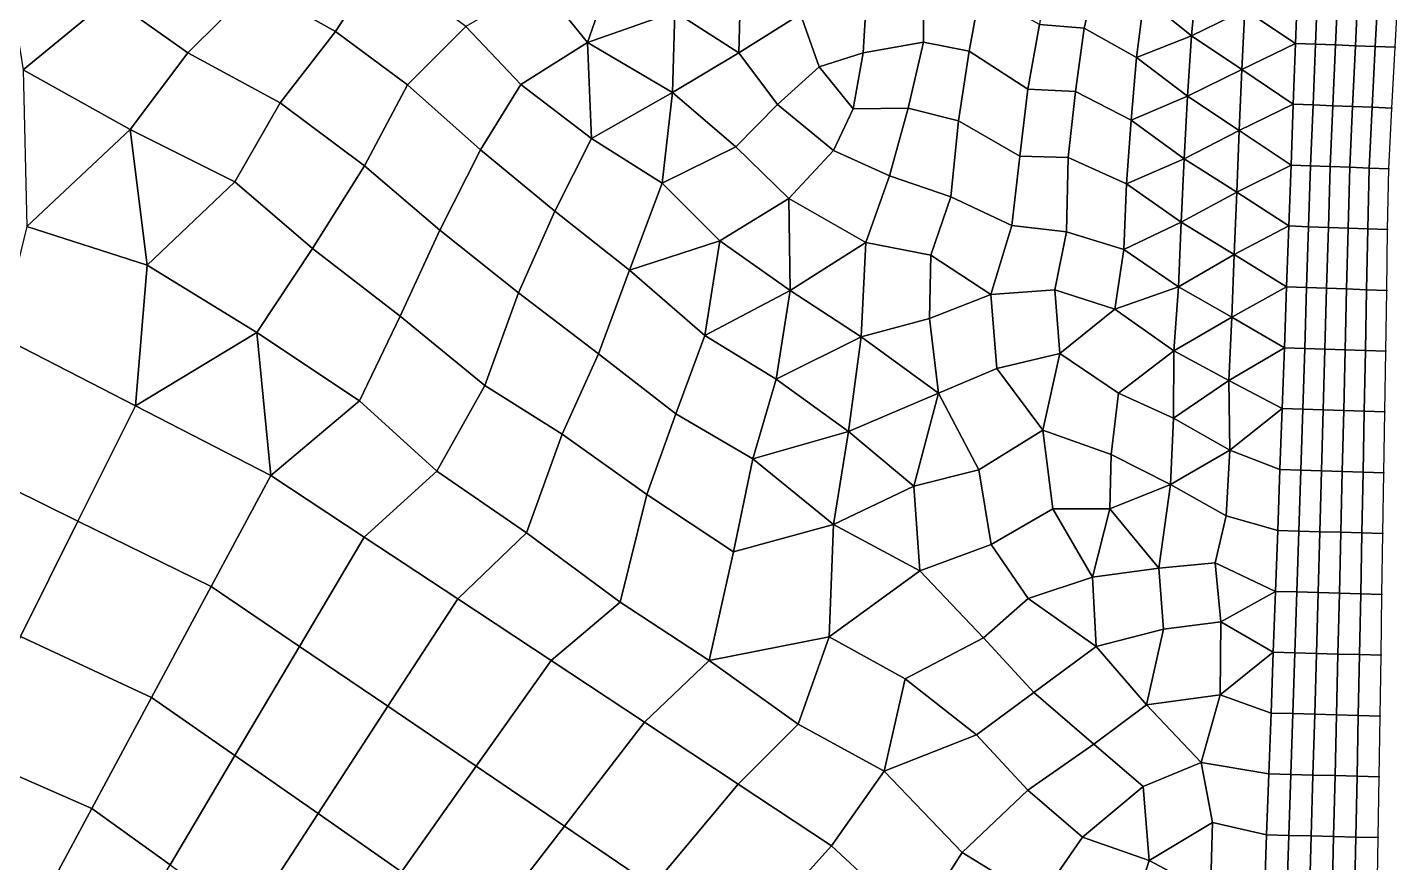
# Model space of a CAD drawing. Extents: x 391089 to 406232, y 6461839 to 6471033.
# Drawn here: x 402338.6 to 402476.6, y 6469594.2 to 6469678.2 of the extents above; entities that cross this region are included whole.
import ezdxf

# ---------------------------------------------------------------- set-up
doc = ezdxf.new("R2010")
doc.units = 0
for name, color, linetype in [('MESH_BOUND', 25, 'CONTINUOUS'), ('MESH_ELEMS', 18, 'CONTINUOUS'), ('MESH_NODES', 18, 'CONTINUOUS')]:
    doc.layers.add(name, color=color, linetype=linetype)

msp = doc.modelspace()

# ---------------------------------------------------------------- linework, layer by layer
at = {"layer": 'MESH_BOUND', "color": 25}
for points in [[(402476.234, 6469676.25, 1.238), (402476.57, 6469682.36, 1.257)], [(402475.898, 6469670.13, 1.365), (402476.234, 6469676.25, 1.238)], [(402475.588, 6469664.02, 1.408), (402475.898, 6469670.13, 1.365)], [(402475.468, 6469657.9, 1.446), (402475.588, 6469664.02, 1.408)], [(402475.373, 6469651.78, 1.47), (402475.468, 6469657.9, 1.446)], [(402475.278, 6469645.66, 1.488), (402475.373, 6469651.78, 1.47)], [(402475.182, 6469639.54, 1.396), (402475.278, 6469645.66, 1.488)], [(402475.087, 6469633.42, 1.496), (402475.182, 6469639.54, 1.396)], [(402474.992, 6469627.3, 1.387), (402475.087, 6469633.42, 1.496)], [(402474.897, 6469621.18, 1.394), (402474.992, 6469627.3, 1.387)], [(402474.802, 6469615.06, 1.467), (402474.897, 6469621.18, 1.394)], [(402474.707, 6469608.94, 1.313), (402474.802, 6469615.06, 1.467)], [(402474.612, 6469602.82, 1.298), (402474.707, 6469608.94, 1.313)], [(402474.517, 6469596.7, 1.434), (402474.612, 6469602.82, 1.298)], [(402474.422, 6469590.58, 1.513), (402474.517, 6469596.7, 1.434)]]:
    msp.add_polyline3d(points, dxfattribs=at)
at = {"layer": 'MESH_ELEMS', "color": 178}
for points in [[(402366.941, 6469688.92, 1.031), (402361.518, 6469682.39, 1.033), (402369.636, 6469677.82, 1.111), (402374.112, 6469684.76, 1.084)], [(402354.782, 6469675.68, 1.058), (402361.518, 6469682.39, 1.033), (402354.48, 6469687.83, 1.042), (402346.985, 6469681.22, 1.223)], [(402336.256, 6469686.18, 1.212), (402338.217, 6469673.96, 1.274), (402346.985, 6469681.22, 1.223), (402336.256, 6469686.18, 1.212)], [(402376.879, 6469672.48, 1.199), (402382.739, 6469678.32, 1.134), (402374.112, 6469684.76, 1.084), (402369.636, 6469677.82, 1.111)], [(402397.565, 6469684.14, 1.293), (402390.181, 6469682.68, 1.199), (402394.981, 6469676.73, 1.301), (402397.565, 6469684.14, 1.293)], [(402397.565, 6469684.14, 1.293), (402394.981, 6469676.73, 1.301), (402403.76, 6469679.8, 1.306), (402397.565, 6469684.14, 1.293)], [(402444.942, 6469678.17, 1.487), (402446.325, 6469684.08, 1.435), (402441.201, 6469684.07, 1.461), (402440.447, 6469678.54, 1.499)], [(402450.99, 6469681.24, 1.429), (402446.325, 6469684.08, 1.435), (402444.942, 6469678.17, 1.487), (402450.194, 6469675.2, 1.472)], [(402388.274, 6469672.49, 1.208), (402394.981, 6469676.73, 1.301), (402390.181, 6469682.68, 1.199), (402382.739, 6469678.32, 1.134)], [(402403.76, 6469679.8, 1.306), (402410.197, 6469675.67, 1.314), (402410.413, 6469683.35, 1.252), (402403.76, 6469679.8, 1.306)], [(402410.413, 6469683.35, 1.252), (402410.197, 6469675.67, 1.314), (402416.41, 6469679.58, 1.337), (402410.413, 6469683.35, 1.252)], [(402423.013, 6469680.72, 1.385), (402422.729, 6469675.68, 1.344), (402428.782, 6469676.76, 1.4), (402428.794, 6469683.01, 1.422)], [(402428.782, 6469676.76, 1.4), (402433.376, 6469675.85, 1.451), (402434.498, 6469681.89, 1.479), (402428.794, 6469683.01, 1.422)], [(402450.99, 6469681.24, 1.429), (402455.729, 6469677.4, 1.436), (402456.271, 6469683.25, 1.402), (402450.99, 6469681.24, 1.429)], [(402461.111, 6469680, 1.377), (402456.271, 6469683.25, 1.402), (402455.729, 6469677.4, 1.436), (402461.111, 6469680, 1.377)], [(402461.111, 6469680, 1.377), (402466.206, 6469676.64, 1.286), (402466.43, 6469682.77, 1.337), (402461.111, 6469680, 1.377)], [(402468.458, 6469682.68, 1.329), (402466.43, 6469682.77, 1.337), (402466.206, 6469676.64, 1.286), (402468.212, 6469676.56, 1.218)], [(402470.486, 6469682.6, 1.302), (402468.458, 6469682.68, 1.329), (402468.212, 6469676.56, 1.218), (402470.217, 6469676.48, 1.098)], [(402472.514, 6469682.52, 0.867), (402470.486, 6469682.6, 1.302), (402470.217, 6469676.48, 1.098), (402472.223, 6469676.4, 1.131)], [(402474.542, 6469682.44, 1.293), (402472.514, 6469682.52, 0.867), (402472.223, 6469676.4, 1.131), (402474.229, 6469676.32, 1.253)], [(402348.98, 6469667.97, 1.138), (402354.782, 6469675.68, 1.058), (402346.985, 6469681.22, 1.223), (402338.217, 6469673.96, 1.274)], [(402364.062, 6469670.67, 1.073), (402369.636, 6469677.82, 1.111), (402361.518, 6469682.39, 1.033), (402354.782, 6469675.68, 1.058)], [(402440.447, 6469678.54, 1.499), (402434.498, 6469681.89, 1.479), (402433.376, 6469675.85, 1.451), (402439.284, 6469672.04, 1.516)], [(402450.99, 6469681.24, 1.429), (402450.194, 6469675.2, 1.472), (402455.729, 6469677.4, 1.436), (402450.99, 6469681.24, 1.429)], [(402476.57, 6469682.36, 1.257), (402474.542, 6469682.44, 1.293), (402474.229, 6469676.32, 1.253), (402476.234, 6469676.25, 1.238)], [(402403.542, 6469671.71, 1.382), (402403.76, 6469679.8, 1.306), (402394.981, 6469676.73, 1.301), (402403.542, 6469671.71, 1.382)], [(402403.76, 6469679.8, 1.306), (402403.542, 6469671.71, 1.382), (402410.197, 6469675.67, 1.314), (402403.76, 6469679.8, 1.306)], [(402423.013, 6469680.72, 1.385), (402416.41, 6469679.58, 1.337), (402418.298, 6469674.28, 1.324), (402422.729, 6469675.68, 1.344)], [(402455.729, 6469677.4, 1.436), (402460.809, 6469674, 1.383), (402461.111, 6469680, 1.377), (402455.729, 6469677.4, 1.436)], [(402466.206, 6469676.64, 1.286), (402461.111, 6469680, 1.377), (402460.809, 6469674, 1.383), (402466.206, 6469676.64, 1.286)], [(402410.197, 6469675.67, 1.314), (402414.088, 6469670.5, 1.34), (402418.298, 6469674.28, 1.324), (402416.41, 6469679.58, 1.337)], [(402444.084, 6469671.78, 1.514), (402444.942, 6469678.17, 1.487), (402440.447, 6469678.54, 1.499), (402439.284, 6469672.04, 1.516)], [(402376.879, 6469672.48, 1.199), (402369.636, 6469677.82, 1.111), (402364.062, 6469670.67, 1.073), (402372.541, 6469664.31, 1.15)], [(402388.274, 6469672.49, 1.208), (402382.739, 6469678.32, 1.134), (402376.879, 6469672.48, 1.199), (402384.235, 6469665.92, 1.205)], [(402450.194, 6469675.2, 1.472), (402444.942, 6469678.17, 1.487), (402444.084, 6469671.78, 1.514), (402449.665, 6469668.92, 1.459)], [(402450.194, 6469675.2, 1.472), (402455.329, 6469671.31, 1.416), (402455.729, 6469677.4, 1.436), (402450.194, 6469675.2, 1.472)], [(402455.729, 6469677.4, 1.436), (402455.329, 6469671.31, 1.416), (402460.809, 6469674, 1.383), (402455.729, 6469677.4, 1.436)], [(402359.52, 6469662.69, 1.085), (402364.062, 6469670.67, 1.073), (402354.782, 6469675.68, 1.058), (402348.98, 6469667.97, 1.138)], [(402388.274, 6469672.49, 1.208), (402395.392, 6469667.06, 1.259), (402394.981, 6469676.73, 1.301), (402388.274, 6469672.49, 1.208)], [(402394.981, 6469676.73, 1.301), (402395.392, 6469667.06, 1.259), (402403.542, 6469671.71, 1.382), (402394.981, 6469676.73, 1.301)], [(402409.893, 6469666.23, 1.409), (402414.088, 6469670.5, 1.34), (402410.197, 6469675.67, 1.314), (402403.542, 6469671.71, 1.382)], [(402418.298, 6469674.28, 1.324), (402421.722, 6469670.06, 1.301), (402422.729, 6469675.68, 1.344), (402418.298, 6469674.28, 1.324)], [(402427.224, 6469670.11, 1.353), (402428.782, 6469676.76, 1.4), (402422.729, 6469675.68, 1.344), (402421.722, 6469670.06, 1.301)], [(402433.376, 6469675.85, 1.451), (402428.782, 6469676.76, 1.4), (402427.224, 6469670.11, 1.353), (402432.294, 6469668.85, 1.427)], [(402439.284, 6469672.04, 1.516), (402433.376, 6469675.85, 1.451), (402432.294, 6469668.85, 1.427), (402438.465, 6469665.3, 1.531)], [(402460.809, 6469674, 1.383), (402465.983, 6469670.51, 1.348), (402466.206, 6469676.64, 1.286), (402460.809, 6469674, 1.383)], [(402468.212, 6469676.56, 1.218), (402466.206, 6469676.64, 1.286), (402465.983, 6469670.51, 1.348), (402467.966, 6469670.44, 1.341)], [(402470.217, 6469676.48, 1.098), (402468.212, 6469676.56, 1.218), (402467.966, 6469670.44, 1.341), (402469.949, 6469670.36, 1.339)], [(402472.223, 6469676.4, 1.131), (402470.217, 6469676.48, 1.098), (402469.949, 6469670.36, 1.339), (402471.932, 6469670.29, 1.114)], [(402474.229, 6469676.32, 1.253), (402472.223, 6469676.4, 1.131), (402471.932, 6469670.29, 1.114), (402473.915, 6469670.21, 1.136)], [(402476.234, 6469676.25, 1.238), (402474.229, 6469676.32, 1.253), (402473.915, 6469670.21, 1.136), (402475.898, 6469670.13, 1.365)], [(402421.722, 6469670.06, 1.301), (402418.298, 6469674.28, 1.324), (402414.088, 6469670.5, 1.34), (402419.72, 6469665.87, 1.331)], [(402450.194, 6469675.2, 1.472), (402449.665, 6469668.92, 1.459), (402455.329, 6469671.31, 1.416), (402450.194, 6469675.2, 1.472)], [(402338.587, 6469658.22, 1.184), (402348.98, 6469667.97, 1.138), (402338.217, 6469673.96, 1.274), (402338.587, 6469658.22, 1.184)], [(402460.538, 6469667.87, 1.354), (402460.809, 6469674, 1.383), (402455.329, 6469671.31, 1.416), (402460.538, 6469667.87, 1.354)], [(402460.538, 6469667.87, 1.354), (402465.983, 6469670.51, 1.348), (402460.809, 6469674, 1.383), (402460.538, 6469667.87, 1.354)], [(402372.541, 6469664.31, 1.15), (402380.135, 6469657.83, 1.292), (402384.235, 6469665.92, 1.205), (402376.879, 6469672.48, 1.199)], [(402384.235, 6469665.92, 1.205), (402391.688, 6469659.74, 1.158), (402395.392, 6469667.06, 1.259), (402388.274, 6469672.49, 1.208)], [(402402.489, 6469662.57, 1.251), (402403.542, 6469671.71, 1.382), (402395.392, 6469667.06, 1.259), (402402.489, 6469662.57, 1.251)], [(402402.489, 6469662.57, 1.251), (402409.893, 6469666.23, 1.409), (402403.542, 6469671.71, 1.382), (402402.489, 6469662.57, 1.251)], [(402443.34, 6469665.14, 1.518), (402444.084, 6469671.78, 1.514), (402439.284, 6469672.04, 1.516), (402438.465, 6469665.3, 1.531)], [(402443.34, 6469665.14, 1.518), (402449.204, 6469662.5, 1.436), (402449.665, 6469668.92, 1.459), (402444.084, 6469671.78, 1.514)], [(402372.541, 6469664.31, 1.15), (402364.062, 6469670.67, 1.073), (402359.52, 6469662.69, 1.085), (402367.319, 6469656.01, 1.122)], [(402414.088, 6469670.5, 1.34), (402409.893, 6469666.23, 1.409), (402415.25, 6469661.03, 1.388), (402419.72, 6469665.87, 1.331)], [(402419.72, 6469665.87, 1.331), (402425.348, 6469663.31, 1.336), (402427.224, 6469670.11, 1.353), (402421.722, 6469670.06, 1.301)], [(402432.294, 6469668.85, 1.427), (402427.224, 6469670.11, 1.353), (402425.348, 6469663.31, 1.336), (402431.542, 6469661.18, 1.448)], [(402455, 6469665.03, 1.349), (402455.329, 6469671.31, 1.416), (402449.665, 6469668.92, 1.459), (402455, 6469665.03, 1.349)], [(402455.329, 6469671.31, 1.416), (402455, 6469665.03, 1.349), (402460.538, 6469667.87, 1.354), (402455.329, 6469671.31, 1.416)], [(402465.983, 6469670.51, 1.348), (402460.538, 6469667.87, 1.354), (402465.759, 6469664.38, 1.323), (402465.983, 6469670.51, 1.348)], [(402467.966, 6469670.44, 1.341), (402465.983, 6469670.51, 1.348), (402465.759, 6469664.38, 1.323), (402467.725, 6469664.31, 1.33)], [(402469.949, 6469670.36, 1.339), (402467.966, 6469670.44, 1.341), (402467.725, 6469664.31, 1.33), (402469.691, 6469664.24, 1.344)], [(402471.932, 6469670.29, 1.114), (402469.949, 6469670.36, 1.339), (402469.691, 6469664.24, 1.344), (402471.656, 6469664.17, 1.105)], [(402473.915, 6469670.21, 1.136), (402471.932, 6469670.29, 1.114), (402471.656, 6469664.17, 1.105), (402473.622, 6469664.09, 1.357)], [(402475.898, 6469670.13, 1.365), (402473.915, 6469670.21, 1.136), (402473.622, 6469664.09, 1.357), (402475.588, 6469664.02, 1.408)], [(402438.465, 6469665.3, 1.531), (402432.294, 6469668.85, 1.427), (402431.542, 6469661.18, 1.448), (402437.66, 6469658.31, 1.525)], [(402449.204, 6469662.5, 1.436), (402455, 6469665.03, 1.349), (402449.665, 6469668.92, 1.459), (402449.204, 6469662.5, 1.436)], [(402348.98, 6469667.97, 1.138), (402338.587, 6469658.22, 1.184), (402350.685, 6469654.33, 1.224), (402348.98, 6469667.97, 1.138)], [(402359.52, 6469662.69, 1.085), (402348.98, 6469667.97, 1.138), (402350.685, 6469654.33, 1.224), (402359.52, 6469662.69, 1.085)], [(402460.538, 6469667.87, 1.354), (402455, 6469665.03, 1.349), (402460.285, 6469661.66, 1.303), (402460.538, 6469667.87, 1.354)], [(402465.759, 6469664.38, 1.323), (402460.538, 6469667.87, 1.354), (402460.285, 6469661.66, 1.303), (402465.759, 6469664.38, 1.323)], [(402391.688, 6469659.74, 1.158), (402384.235, 6469665.92, 1.205), (402380.135, 6469657.83, 1.292), (402388.033, 6469651.53, 1.232)], [(402402.489, 6469662.57, 1.251), (402395.392, 6469667.06, 1.259), (402391.688, 6469659.74, 1.158), (402399.207, 6469653.8, 1.233)], [(402408.309, 6469656.76, 1.358), (402415.25, 6469661.03, 1.388), (402409.893, 6469666.23, 1.409), (402402.489, 6469662.57, 1.251)], [(402422.993, 6469656.61, 1.404), (402425.348, 6469663.31, 1.336), (402419.72, 6469665.87, 1.331), (402415.25, 6469661.03, 1.388)], [(402443.167, 6469657.66, 1.523), (402443.34, 6469665.14, 1.518), (402438.465, 6469665.3, 1.531), (402437.66, 6469658.31, 1.525)], [(402443.167, 6469657.66, 1.523), (402448.948, 6469655.89, 1.436), (402449.204, 6469662.5, 1.436), (402443.34, 6469665.14, 1.518)], [(402454.711, 6469658.66, 1.355), (402455, 6469665.03, 1.349), (402449.204, 6469662.5, 1.436), (402454.711, 6469658.66, 1.355)], [(402460.285, 6469661.66, 1.303), (402455, 6469665.03, 1.349), (402454.711, 6469658.66, 1.355), (402460.285, 6469661.66, 1.303)], [(402367.319, 6469656.01, 1.122), (402376.145, 6469649.17, 1.132), (402380.135, 6469657.83, 1.292), (402372.541, 6469664.31, 1.15)], [(402422.993, 6469656.61, 1.404), (402429.526, 6469655.33, 1.463), (402431.542, 6469661.18, 1.448), (402425.348, 6469663.31, 1.336)], [(402465.759, 6469664.38, 1.323), (402460.285, 6469661.66, 1.303), (402465.535, 6469658.26, 1.351), (402465.759, 6469664.38, 1.323)], [(402467.725, 6469664.31, 1.33), (402465.759, 6469664.38, 1.323), (402465.535, 6469658.26, 1.351), (402467.522, 6469658.19, 1.338)], [(402469.691, 6469664.24, 1.344), (402467.725, 6469664.31, 1.33), (402467.522, 6469658.19, 1.338), (402469.508, 6469658.12, 1.255)], [(402471.656, 6469664.17, 1.105), (402469.691, 6469664.24, 1.344), (402469.508, 6469658.12, 1.255), (402471.495, 6469658.04, 1.1)], [(402473.622, 6469664.09, 1.357), (402471.656, 6469664.17, 1.105), (402471.495, 6469658.04, 1.1), (402473.481, 6469657.97, 1.488)], [(402475.588, 6469664.02, 1.408), (402473.622, 6469664.09, 1.357), (402473.481, 6469657.97, 1.488), (402475.468, 6469657.9, 1.446)], [(402361.717, 6469647.55, 1.232), (402367.319, 6469656.01, 1.122), (402359.52, 6469662.69, 1.085), (402350.685, 6469654.33, 1.224)], [(402402.489, 6469662.57, 1.251), (402399.207, 6469653.8, 1.233), (402408.309, 6469656.76, 1.358), (402402.489, 6469662.57, 1.251)], [(402449.204, 6469662.5, 1.436), (402448.948, 6469655.89, 1.436), (402454.711, 6469658.66, 1.355), (402449.204, 6469662.5, 1.436)], [(402415.373, 6469651.76, 1.399), (402415.25, 6469661.03, 1.388), (402408.309, 6469656.76, 1.358), (402415.373, 6469651.76, 1.399)], [(402422.993, 6469656.61, 1.404), (402415.25, 6469661.03, 1.388), (402415.373, 6469651.76, 1.399), (402422.993, 6469656.61, 1.404)], [(402429.526, 6469655.33, 1.463), (402435.545, 6469651.38, 1.415), (402437.66, 6469658.31, 1.525), (402431.542, 6469661.18, 1.448)], [(402454.711, 6469658.66, 1.355), (402460.031, 6469655.4, 1.37), (402460.285, 6469661.66, 1.303), (402454.711, 6469658.66, 1.355)], [(402460.031, 6469655.4, 1.37), (402465.535, 6469658.26, 1.351), (402460.285, 6469661.66, 1.303), (402460.031, 6469655.4, 1.37)], [(402399.207, 6469653.8, 1.233), (402391.688, 6469659.74, 1.158), (402388.033, 6469651.53, 1.232), (402396.075, 6469645.38, 1.2)], [(402335.869, 6469647.17, 1.266), (402349.501, 6469640.17, 1.258), (402350.685, 6469654.33, 1.224), (402338.587, 6469658.22, 1.184)], [(402376.145, 6469649.17, 1.132), (402384.672, 6469642.19, 1.11), (402388.033, 6469651.53, 1.232), (402380.135, 6469657.83, 1.292)], [(402442.008, 6469651.82, 1.428), (402443.167, 6469657.66, 1.523), (402437.66, 6469658.31, 1.525), (402435.545, 6469651.38, 1.415)], [(402442.008, 6469651.82, 1.428), (402448.022, 6469649.88, 1.359), (402448.948, 6469655.89, 1.436), (402443.167, 6469657.66, 1.523)], [(402454.437, 6469652.12, 1.358), (402454.711, 6469658.66, 1.355), (402448.948, 6469655.89, 1.436), (402454.437, 6469652.12, 1.358)], [(402454.711, 6469658.66, 1.355), (402454.437, 6469652.12, 1.358), (402460.031, 6469655.4, 1.37), (402454.711, 6469658.66, 1.355)], [(402460.031, 6469655.4, 1.37), (402465.312, 6469652.13, 1.466), (402465.535, 6469658.26, 1.351), (402460.031, 6469655.4, 1.37)], [(402467.522, 6469658.19, 1.338), (402465.535, 6469658.26, 1.351), (402465.312, 6469652.13, 1.466), (402467.324, 6469652.06, 1.482)], [(402469.508, 6469658.12, 1.255), (402467.522, 6469658.19, 1.338), (402467.324, 6469652.06, 1.482), (402469.336, 6469651.99, 1.234)], [(402471.495, 6469658.04, 1.1), (402469.508, 6469658.12, 1.255), (402469.336, 6469651.99, 1.234), (402471.348, 6469651.92, 1.004)], [(402473.481, 6469657.97, 1.488), (402471.495, 6469658.04, 1.1), (402471.348, 6469651.92, 1.004), (402473.36, 6469651.85, 1.397)], [(402475.468, 6469657.9, 1.446), (402473.481, 6469657.97, 1.488), (402473.36, 6469651.85, 1.397), (402475.373, 6469651.78, 1.47)], [(402408.309, 6469656.76, 1.358), (402399.207, 6469653.8, 1.233), (402406.773, 6469647.23, 1.294), (402408.309, 6469656.76, 1.358)], [(402406.773, 6469647.23, 1.294), (402415.373, 6469651.76, 1.399), (402408.309, 6469656.76, 1.358), (402406.773, 6469647.23, 1.294)], [(402415.373, 6469651.76, 1.399), (402422.501, 6469647.1, 1.317), (402422.993, 6469656.61, 1.404), (402415.373, 6469651.76, 1.399)], [(402429.375, 6469648.95, 1.322), (402429.526, 6469655.33, 1.463), (402422.993, 6469656.61, 1.404), (402422.501, 6469647.1, 1.317)], [(402361.717, 6469647.55, 1.232), (402372.058, 6469640.67, 1.179), (402376.145, 6469649.17, 1.132), (402367.319, 6469656.01, 1.122)], [(402429.375, 6469648.95, 1.322), (402435.545, 6469651.38, 1.415), (402429.526, 6469655.33, 1.463), (402429.375, 6469648.95, 1.322)], [(402454.437, 6469652.12, 1.358), (402448.948, 6469655.89, 1.436), (402448.022, 6469649.88, 1.359), (402454.437, 6469652.12, 1.358)], [(402460.031, 6469655.4, 1.37), (402454.437, 6469652.12, 1.358), (402459.785, 6469649.08, 1.416), (402460.031, 6469655.4, 1.37)], [(402459.785, 6469649.08, 1.416), (402465.312, 6469652.13, 1.466), (402460.031, 6469655.4, 1.37), (402459.785, 6469649.08, 1.416)], [(402350.685, 6469654.33, 1.224), (402349.501, 6469640.17, 1.258), (402361.717, 6469647.55, 1.232), (402350.685, 6469654.33, 1.224)], [(402406.773, 6469647.23, 1.294), (402399.207, 6469653.8, 1.233), (402396.075, 6469645.38, 1.2), (402403.86, 6469639.35, 1.188)], [(402465.088, 6469646, 1.506), (402465.312, 6469652.13, 1.466), (402459.785, 6469649.08, 1.416), (402465.088, 6469646, 1.506)], [(402467.324, 6469652.06, 1.482), (402465.312, 6469652.13, 1.466), (402465.088, 6469646, 1.506), (402467.126, 6469645.94, 1.505)], [(402396.075, 6469645.38, 1.2), (402388.033, 6469651.53, 1.232), (402384.672, 6469642.19, 1.11), (402392.443, 6469637.31, 1.203)], [(402415.373, 6469651.76, 1.399), (402406.773, 6469647.23, 1.294), (402413.955, 6469642.85, 1.274), (402415.373, 6469651.76, 1.399)], [(402415.373, 6469651.76, 1.399), (402413.955, 6469642.85, 1.274), (402422.501, 6469647.1, 1.317), (402415.373, 6469651.76, 1.399)], [(402436.144, 6469643.9, 1.294), (402435.545, 6469651.38, 1.415), (402429.375, 6469648.95, 1.322), (402430.279, 6469641.43, 1.256)], [(402442.504, 6469645.41, 1.301), (402442.008, 6469651.82, 1.428), (402435.545, 6469651.38, 1.415), (402436.144, 6469643.9, 1.294)], [(402448.022, 6469649.88, 1.359), (402442.008, 6469651.82, 1.428), (402442.504, 6469645.41, 1.301), (402448.022, 6469649.88, 1.359)], [(402448.022, 6469649.88, 1.359), (402453.973, 6469645.69, 1.341), (402454.437, 6469652.12, 1.358), (402448.022, 6469649.88, 1.359)], [(402454.437, 6469652.12, 1.358), (402453.973, 6469645.69, 1.341), (402459.785, 6469649.08, 1.416), (402454.437, 6469652.12, 1.358)], [(402469.336, 6469651.99, 1.234), (402467.324, 6469652.06, 1.482), (402467.126, 6469645.94, 1.505), (402469.164, 6469645.87, 1.168)], [(402471.348, 6469651.92, 1.004), (402469.336, 6469651.99, 1.234), (402469.164, 6469645.87, 1.168), (402471.202, 6469645.8, 0.719)], [(402473.36, 6469651.85, 1.397), (402471.348, 6469651.92, 1.004), (402471.202, 6469645.8, 0.719), (402473.24, 6469645.73, 1.387)], [(402475.373, 6469651.78, 1.47), (402473.36, 6469651.85, 1.397), (402473.24, 6469645.73, 1.387), (402475.278, 6469645.66, 1.488)], [(402448.391, 6469641.45, 1.305), (402453.973, 6469645.69, 1.341), (402448.022, 6469649.88, 1.359), (402442.504, 6469645.41, 1.301)], [(402384.672, 6469642.19, 1.11), (402376.145, 6469649.17, 1.132), (402372.058, 6469640.67, 1.179), (402379.83, 6469633.57, 1.207)], [(402429.375, 6469648.95, 1.322), (402422.501, 6469647.1, 1.317), (402430.279, 6469641.43, 1.256), (402429.375, 6469648.95, 1.322)], [(402459.509, 6469642.71, 1.402), (402459.785, 6469649.08, 1.416), (402453.973, 6469645.69, 1.341), (402459.509, 6469642.71, 1.402)], [(402459.785, 6469649.08, 1.416), (402459.509, 6469642.71, 1.402), (402465.088, 6469646, 1.506), (402459.785, 6469649.08, 1.416)], [(402349.501, 6469640.17, 1.258), (402335.869, 6469647.17, 1.266), (402330.335, 6469635.17, -0.002), (402343.725, 6469628.55, -0.001)], [(402363.132, 6469633.16, 1.207), (402361.717, 6469647.55, 1.232), (402349.501, 6469640.17, 1.258), (402363.132, 6469633.16, 1.207)], [(402363.132, 6469633.16, 1.207), (402372.058, 6469640.67, 1.179), (402361.717, 6469647.55, 1.232), (402363.132, 6469633.16, 1.207)], [(402413.955, 6469642.85, 1.274), (402406.773, 6469647.23, 1.294), (402403.86, 6469639.35, 1.188), (402411.603, 6469634.83, 1.24)], [(402413.955, 6469642.85, 1.274), (402421.23, 6469637.59, 1.179), (402422.501, 6469647.1, 1.317), (402413.955, 6469642.85, 1.274)], [(402422.501, 6469647.1, 1.317), (402421.23, 6469637.59, 1.179), (402430.279, 6469641.43, 1.256), (402422.501, 6469647.1, 1.317)], [(402392.443, 6469637.31, 1.203), (402400.96, 6469631.23, 1.163), (402403.86, 6469639.35, 1.188), (402396.075, 6469645.38, 1.2)], [(402436.144, 6469643.9, 1.294), (402440.78, 6469637.72, 1.311), (402442.504, 6469645.41, 1.301), (402436.144, 6469643.9, 1.294)], [(402440.78, 6469637.72, 1.311), (402447.66, 6469635.26, 1.301), (402448.391, 6469641.45, 1.305), (402442.504, 6469645.41, 1.301)], [(402448.391, 6469641.45, 1.305), (402453.929, 6469638.93, 1.338), (402453.973, 6469645.69, 1.341), (402448.391, 6469641.45, 1.305)], [(402453.973, 6469645.69, 1.341), (402453.929, 6469638.93, 1.338), (402459.509, 6469642.71, 1.402), (402453.973, 6469645.69, 1.341)], [(402459.509, 6469642.71, 1.402), (402464.865, 6469639.88, 1.43), (402465.088, 6469646, 1.506), (402459.509, 6469642.71, 1.402)], [(402467.126, 6469645.94, 1.505), (402465.088, 6469646, 1.506), (402464.865, 6469639.88, 1.43), (402466.928, 6469639.81, 1.422)], [(402469.164, 6469645.87, 1.168), (402467.126, 6469645.94, 1.505), (402466.928, 6469639.81, 1.422), (402468.992, 6469639.74, 1.015)], [(402471.202, 6469645.8, 0.719), (402469.164, 6469645.87, 1.168), (402468.992, 6469639.74, 1.015), (402471.055, 6469639.68, 0.531)], [(402473.24, 6469645.73, 1.387), (402471.202, 6469645.8, 0.719), (402471.055, 6469639.68, 0.531), (402473.119, 6469639.61, 1.227)], [(402475.278, 6469645.66, 1.488), (402473.24, 6469645.73, 1.387), (402473.119, 6469639.61, 1.227), (402475.182, 6469639.54, 1.396)], [(402434.341, 6469633.71, 1.349), (402440.78, 6469637.72, 1.311), (402436.144, 6469643.9, 1.294), (402430.279, 6469641.43, 1.256)], [(402413.955, 6469642.85, 1.274), (402411.603, 6469634.83, 1.24), (402421.23, 6469637.59, 1.179), (402413.955, 6469642.85, 1.274)], [(402459.509, 6469642.71, 1.402), (402453.929, 6469638.93, 1.338), (402459.602, 6469635.7, 1.382), (402459.509, 6469642.71, 1.402)], [(402464.865, 6469639.88, 1.43), (402459.509, 6469642.71, 1.402), (402459.602, 6469635.7, 1.382), (402464.865, 6469639.88, 1.43)], [(402379.83, 6469633.57, 1.207), (402388.859, 6469627.39, 1.275), (402392.443, 6469637.31, 1.203), (402384.672, 6469642.19, 1.11)], [(402421.23, 6469637.59, 1.179), (402427.819, 6469632.08, 1.207), (402430.279, 6469641.43, 1.256), (402421.23, 6469637.59, 1.179)], [(402430.279, 6469641.43, 1.256), (402427.819, 6469632.08, 1.207), (402434.341, 6469633.71, 1.349), (402430.279, 6469641.43, 1.256)], [(402453.929, 6469638.93, 1.338), (402448.391, 6469641.45, 1.305), (402447.66, 6469635.26, 1.301), (402453.626, 6469632.25, 1.301)], [(402363.132, 6469633.16, 1.207), (402349.501, 6469640.17, 1.258), (402343.725, 6469628.55, -0.001), (402357.132, 6469621.98, -0.001)], [(402372.532, 6469626.95, -0.005), (402379.83, 6469633.57, 1.207), (402372.058, 6469640.67, 1.179), (402363.132, 6469633.16, 1.207)], [(402464.865, 6469639.88, 1.43), (402459.602, 6469635.7, 1.382), (402464.641, 6469633.75, 1.489), (402464.865, 6469639.88, 1.43)], [(402466.928, 6469639.81, 1.422), (402464.865, 6469639.88, 1.43), (402464.641, 6469633.75, 1.489), (402466.731, 6469633.68, 1.473)], [(402468.992, 6469639.74, 1.015), (402466.928, 6469639.81, 1.422), (402466.731, 6469633.68, 1.473), (402468.82, 6469633.62, 1.259)], [(402471.055, 6469639.68, 0.531), (402468.992, 6469639.74, 1.015), (402468.82, 6469633.62, 1.259), (402470.909, 6469633.55, 1.042)], [(402400.96, 6469631.23, 1.163), (402409.66, 6469625.47, 1.148), (402411.603, 6469634.83, 1.24), (402403.86, 6469639.35, 1.188)], [(402453.626, 6469632.25, 1.301), (402459.602, 6469635.7, 1.382), (402453.929, 6469638.93, 1.338), (402453.626, 6469632.25, 1.301)], [(402473.119, 6469639.61, 1.227), (402471.055, 6469639.68, 0.531), (402470.909, 6469633.55, 1.042), (402472.998, 6469633.49, 1.267)], [(402475.182, 6469639.54, 1.396), (402473.119, 6469639.61, 1.227), (402472.998, 6469633.49, 1.267), (402475.087, 6469633.42, 1.496)], [(402400.96, 6469631.23, 1.163), (402392.443, 6469637.31, 1.203), (402388.859, 6469627.39, 1.275), (402398.27, 6469620.39, 1.127)], [(402421.23, 6469637.59, 1.179), (402411.603, 6469634.83, 1.24), (402419.724, 6469628.23, 1.125), (402421.23, 6469637.59, 1.179)], [(402419.724, 6469628.23, 1.125), (402427.819, 6469632.08, 1.207), (402421.23, 6469637.59, 1.179), (402419.724, 6469628.23, 1.125)], [(402441.797, 6469629.79, 1.283), (402440.78, 6469637.72, 1.311), (402434.341, 6469633.71, 1.349), (402435.588, 6469626.19, 1.303)], [(402447.66, 6469635.26, 1.301), (402440.78, 6469637.72, 1.311), (402441.797, 6469629.79, 1.283), (402447.539, 6469629.8, 1.242)], [(402459.214, 6469629.08, 1.35), (402459.602, 6469635.7, 1.382), (402453.626, 6469632.25, 1.301), (402459.214, 6469629.08, 1.35)], [(402459.214, 6469629.08, 1.35), (402464.418, 6469627.62, 1.441), (402464.641, 6469633.75, 1.489), (402459.602, 6469635.7, 1.382)], [(402343.725, 6469628.55, -0.001), (402330.335, 6469635.17, -0.002), (402324.8, 6469623.16, 0), (402337.948, 6469616.94)], [(402409.66, 6469625.47, 1.148), (402419.724, 6469628.23, 1.125), (402411.603, 6469634.83, 1.24), (402409.66, 6469625.47, 1.148)], [(402447.539, 6469629.8, 1.242), (402453.626, 6469632.25, 1.301), (402447.66, 6469635.26, 1.301), (402447.539, 6469629.8, 1.242)], [(402372.532, 6469626.95, -0.005), (402363.132, 6469633.16, 1.207), (402357.132, 6469621.98, -0.001), (402366.02, 6469615.95, -0.001)], [(402379.83, 6469633.57, 1.207), (402372.532, 6469626.95, -0.005), (402381.932, 6469620.73, -0.005), (402388.859, 6469627.39, 1.275)], [(402435.588, 6469626.19, 1.303), (402434.341, 6469633.71, 1.349), (402427.819, 6469632.08, 1.207), (402428.409, 6469623.56, 1.196)], [(402466.731, 6469633.68, 1.473), (402464.641, 6469633.75, 1.489), (402464.418, 6469627.62, 1.441), (402466.533, 6469627.56, 1.437)], [(402468.82, 6469633.62, 1.259), (402466.731, 6469633.68, 1.473), (402466.533, 6469627.56, 1.437), (402468.648, 6469627.49, 1.074)], [(402470.909, 6469633.55, 1.042), (402468.82, 6469633.62, 1.259), (402468.648, 6469627.49, 1.074), (402470.763, 6469627.43, 0.836)], [(402472.998, 6469633.49, 1.267), (402470.909, 6469633.55, 1.042), (402470.763, 6469627.43, 0.836), (402472.877, 6469627.37, 1.175)], [(402475.087, 6469633.42, 1.496), (402472.998, 6469633.49, 1.267), (402472.877, 6469627.37, 1.175), (402474.992, 6469627.3, 1.387)], [(402427.819, 6469632.08, 1.207), (402419.724, 6469628.23, 1.125), (402428.409, 6469623.56, 1.196), (402427.819, 6469632.08, 1.207)], [(402453.626, 6469632.25, 1.301), (402447.539, 6469629.8, 1.242), (402452.457, 6469623.81, 1.184), (402453.626, 6469632.25, 1.301)], [(402452.457, 6469623.81, 1.184), (402458.122, 6469624.35, 1.275), (402459.214, 6469629.08, 1.35), (402453.626, 6469632.25, 1.301)], [(402409.66, 6469625.47, 1.148), (402400.96, 6469631.23, 1.163), (402398.27, 6469620.39, 1.127), (402407.205, 6469614.53, 1.168)], [(402441.797, 6469629.79, 1.283), (402435.588, 6469626.19, 1.303), (402439.303, 6469620.76, 1.182), (402445.779, 6469622.93, 1.134)], [(402441.797, 6469629.79, 1.283), (402445.779, 6469622.93, 1.134), (402447.539, 6469629.8, 1.242), (402441.797, 6469629.79, 1.283)], [(402445.779, 6469622.93, 1.134), (402452.457, 6469623.81, 1.184), (402447.539, 6469629.8, 1.242), (402445.779, 6469622.93, 1.134)], [(402458.122, 6469624.35, 1.275), (402464.194, 6469621.49, 1.247), (402464.418, 6469627.62, 1.441), (402459.214, 6469629.08, 1.35)], [(402357.132, 6469621.98, -0.001), (402343.725, 6469628.55, -0.001), (402337.948, 6469616.94), (402351.131, 6469610.81)], [(402391.331, 6469614.52, 1.228), (402398.27, 6469620.39, 1.127), (402388.859, 6469627.39, 1.275), (402381.932, 6469620.73, -0.005)], [(402419.285, 6469616.91, 1.187), (402419.724, 6469628.23, 1.125), (402409.66, 6469625.47, 1.148), (402407.205, 6469614.53, 1.168)], [(402419.285, 6469616.91, 1.187), (402428.409, 6469623.56, 1.196), (402419.724, 6469628.23, 1.125), (402419.285, 6469616.91, 1.187)], [(402466.533, 6469627.56, 1.437), (402464.418, 6469627.62, 1.441), (402464.194, 6469621.49, 1.247), (402466.335, 6469621.43, 1.167)], [(402468.648, 6469627.49, 1.074), (402466.533, 6469627.56, 1.437), (402466.335, 6469621.43, 1.167), (402468.475, 6469621.37, 0.885)], [(402470.763, 6469627.43, 0.836), (402468.648, 6469627.49, 1.074), (402468.475, 6469621.37, 0.885), (402470.616, 6469621.31, 0.781)], [(402472.877, 6469627.37, 1.175), (402470.763, 6469627.43, 0.836), (402470.616, 6469621.31, 0.781), (402472.757, 6469621.25, 1.341)], [(402474.992, 6469627.3, 1.387), (402472.877, 6469627.37, 1.175), (402472.757, 6469621.25, 1.341), (402474.897, 6469621.18, 1.394)], [(402381.932, 6469620.73, -0.005), (402372.532, 6469626.95, -0.005), (402366.02, 6469615.95, -0.001), (402374.909, 6469609.92, -0.001)], [(402435.588, 6469626.19, 1.303), (402428.409, 6469623.56, 1.196), (402434.831, 6469616.81, 1.201), (402439.303, 6469620.76, 1.182)], [(402426.928, 6469612.67, 1.185), (402434.831, 6469616.81, 1.201), (402428.409, 6469623.56, 1.196), (402419.285, 6469616.91, 1.187)], [(402452.915, 6469617.67, 1.186), (402452.457, 6469623.81, 1.184), (402445.779, 6469622.93, 1.134), (402446.159, 6469615.95, 1.143)], [(402458.122, 6469624.35, 1.275), (402452.457, 6469623.81, 1.184), (402452.915, 6469617.67, 1.186), (402458.707, 6469618.42, 1.249)], [(402458.707, 6469618.42, 1.249), (402464.194, 6469621.49, 1.247), (402458.122, 6469624.35, 1.275), (402458.707, 6469618.42, 1.249)], [(402366.02, 6469615.95, -0.001), (402357.132, 6469621.98, -0.001), (402351.131, 6469610.81), (402359.509, 6469604.96)], [(402439.303, 6469620.76, 1.182), (402446.159, 6469615.95, 1.143), (402445.779, 6469622.93, 1.134), (402439.303, 6469620.76, 1.182)], [(402391.331, 6469614.52, 1.228), (402381.932, 6469620.73, -0.005), (402374.909, 6469609.92, -0.001), (402383.798, 6469603.9, -0.001)], [(402439.889, 6469611.32, 1.182), (402446.159, 6469615.95, 1.143), (402439.303, 6469620.76, 1.182), (402434.831, 6469616.81, 1.201)], [(402463.971, 6469615.37, 1.264), (402464.194, 6469621.49, 1.247), (402458.707, 6469618.42, 1.249), (402463.971, 6469615.37, 1.264)], [(402466.335, 6469621.43, 1.167), (402464.194, 6469621.49, 1.247), (402463.971, 6469615.37, 1.264), (402466.137, 6469615.31, 1.206)], [(402468.475, 6469621.37, 0.885), (402466.335, 6469621.43, 1.167), (402466.137, 6469615.31, 1.206), (402468.303, 6469615.25, 0.848)], [(402470.616, 6469621.31, 0.781), (402468.475, 6469621.37, 0.885), (402468.303, 6469615.25, 0.848), (402470.47, 6469615.18, 0.875)], [(402472.757, 6469621.25, 1.341), (402470.616, 6469621.31, 0.781), (402470.47, 6469615.18, 0.875), (402472.636, 6469615.12, 1.187)], [(402474.897, 6469621.18, 1.394), (402472.757, 6469621.25, 1.341), (402472.636, 6469615.12, 1.187), (402474.802, 6469615.06, 1.467)], [(402398.27, 6469620.39, 1.127), (402391.331, 6469614.52, 1.228), (402400.731, 6469608.31, 1.378), (402407.205, 6469614.53, 1.168)], [(402446.159, 6469615.95, 1.143), (402451.216, 6469610.06, 1.163), (402452.915, 6469617.67, 1.186), (402446.159, 6469615.95, 1.143)], [(402458.636, 6469611.09, 1.229), (402458.707, 6469618.42, 1.249), (402452.915, 6469617.67, 1.186), (402451.216, 6469610.06, 1.163)], [(402458.707, 6469618.42, 1.249), (402458.636, 6469611.09, 1.229), (402463.971, 6469615.37, 1.264), (402458.707, 6469618.42, 1.249)], [(402351.131, 6469610.81), (402337.948, 6469616.94), (402332.172, 6469605.32), (402345.13, 6469599.63)], [(402407.205, 6469614.53, 1.168), (402416.177, 6469608.13, 1.231), (402419.285, 6469616.91, 1.187), (402407.205, 6469614.53, 1.168)], [(402426.928, 6469612.67, 1.185), (402419.285, 6469616.91, 1.187), (402416.177, 6469608.13, 1.231), (402424.838, 6469603.39, 1.136)], [(402434.102, 6469607.05, 1.16), (402439.889, 6469611.32, 1.182), (402434.831, 6469616.81, 1.201), (402426.928, 6469612.67, 1.185)], [(402374.909, 6469609.92, -0.001), (402366.02, 6469615.95, -0.001), (402359.509, 6469604.96), (402367.887, 6469599.12)], [(402445.932, 6469606.1, 1.119), (402451.216, 6469610.06, 1.163), (402446.159, 6469615.95, 1.143), (402439.889, 6469611.32, 1.182)], [(402458.636, 6469611.09, 1.229), (402463.747, 6469609.24, 1.271), (402463.971, 6469615.37, 1.264), (402458.636, 6469611.09, 1.229)], [(402466.137, 6469615.31, 1.206), (402463.971, 6469615.37, 1.264), (402463.747, 6469609.24, 1.271), (402465.939, 6469609.18, 1.235)], [(402468.303, 6469615.25, 0.848), (402466.137, 6469615.31, 1.206), (402465.939, 6469609.18, 1.235), (402468.131, 6469609.12, 0.661)], [(402470.47, 6469615.18, 0.875), (402468.303, 6469615.25, 0.848), (402468.131, 6469609.12, 0.661), (402470.323, 6469609.06, 0.693)], [(402472.636, 6469615.12, 1.187), (402470.47, 6469615.18, 0.875), (402470.323, 6469609.06, 0.693), (402472.515, 6469609, 1.277)], [(402474.802, 6469615.06, 1.467), (402472.636, 6469615.12, 1.187), (402472.515, 6469609, 1.277), (402474.707, 6469608.94, 1.313)], [(402400.731, 6469608.31, 1.378), (402391.331, 6469614.52, 1.228), (402383.798, 6469603.9, -0.001), (402392.681, 6469597.86, -0.001)], [(402410.13, 6469602.09, 1.294), (402416.177, 6469608.13, 1.231), (402407.205, 6469614.53, 1.168), (402400.731, 6469608.31, 1.378)], [(402434.102, 6469607.05, 1.16), (402426.928, 6469612.67, 1.185), (402424.838, 6469603.39, 1.136), (402434.102, 6469607.05, 1.16)], [(402359.509, 6469604.96), (402351.131, 6469610.81), (402345.13, 6469599.63), (402352.997, 6469593.97)], [(402439.28, 6469601.48, 1.11), (402445.932, 6469606.1, 1.119), (402439.889, 6469611.32, 1.182), (402434.102, 6469607.05, 1.16)], [(402451.216, 6469610.06, 1.163), (402456.729, 6469604.28, 1.154), (402458.636, 6469611.09, 1.229), (402451.216, 6469610.06, 1.163)], [(402456.729, 6469604.28, 1.154), (402463.524, 6469603.11, 1.171), (402463.747, 6469609.24, 1.271), (402458.636, 6469611.09, 1.229)], [(402383.798, 6469603.9, -0.001), (402374.909, 6469609.92, -0.001), (402367.887, 6469599.12), (402376.265, 6469593.27)], [(402450.872, 6469601.84, 1.122), (402456.729, 6469604.28, 1.154), (402451.216, 6469610.06, 1.163), (402445.932, 6469606.1, 1.119)], [(402410.13, 6469602.09, 1.294), (402400.731, 6469608.31, 1.378), (402392.681, 6469597.86, -0.001), (402401.555, 6469591.81, -0.001)], [(402416.177, 6469608.13, 1.231), (402410.13, 6469602.09, 1.294), (402419.53, 6469595.88, 1.355), (402424.838, 6469603.39, 1.136)], [(402465.939, 6469609.18, 1.235), (402463.747, 6469609.24, 1.271), (402463.524, 6469603.11, 1.171), (402465.741, 6469603.05, 1.143)], [(402468.131, 6469609.12, 0.661), (402465.939, 6469609.18, 1.235), (402465.741, 6469603.05, 1.143), (402467.959, 6469603, 1.107)], [(402470.323, 6469609.06, 0.693), (402468.131, 6469609.12, 0.661), (402467.959, 6469603, 1.107), (402470.177, 6469602.94, 0.956)], [(402472.515, 6469609, 1.277), (402470.323, 6469609.06, 0.693), (402470.177, 6469602.94, 0.956), (402472.395, 6469602.88, 1.264)], [(402474.707, 6469608.94, 1.313), (402472.515, 6469609, 1.277), (402472.395, 6469602.88, 1.264), (402474.612, 6469602.82, 1.298)], [(402434.102, 6469607.05, 1.16), (402424.838, 6469603.39, 1.136), (402432.673, 6469595.22, 1.174), (402439.28, 6469601.48, 1.11)], [(402345.13, 6469599.63), (402332.172, 6469605.32), (402326.396, 6469593.71, 0.001), (402339.129, 6469588.45, 0)], [(402444.782, 6469596.76, 1.129), (402450.872, 6469601.84, 1.122), (402445.932, 6469606.1, 1.119), (402439.28, 6469601.48, 1.11)], [(402367.887, 6469599.12), (402359.509, 6469604.96), (402352.997, 6469593.97), (402360.864, 6469588.31)], [(402392.681, 6469597.86, -0.001), (402383.798, 6469603.9, -0.001), (402376.265, 6469593.27), (402384.632, 6469587.42)], [(402457.864, 6469598.22, 1.214), (402456.729, 6469604.28, 1.154), (402450.872, 6469601.84, 1.122), (402451.488, 6469594.41, 1.139)], [(402457.864, 6469598.22, 1.214), (402463.3, 6469596.98, 1.56), (402463.524, 6469603.11, 1.171), (402456.729, 6469604.28, 1.154)], [(402419.53, 6469595.88, 1.355), (402428.031, 6469587.97, 1.49), (402432.673, 6469595.22, 1.174), (402424.838, 6469603.39, 1.136)], [(402465.741, 6469603.05, 1.143), (402463.524, 6469603.11, 1.171), (402463.3, 6469596.98, 1.56), (402465.543, 6469596.93, 1.552)], [(402467.959, 6469603, 1.107), (402465.741, 6469603.05, 1.143), (402465.543, 6469596.93, 1.552), (402467.787, 6469596.87, 1.049)], [(402470.177, 6469602.94, 0.956), (402467.959, 6469603, 1.107), (402467.787, 6469596.87, 1.049), (402470.03, 6469596.82, 0.905)], [(402472.395, 6469602.88, 1.264), (402470.177, 6469602.94, 0.956), (402470.03, 6469596.82, 0.905), (402472.274, 6469596.76, 1.493)], [(402474.612, 6469602.82, 1.298), (402472.395, 6469602.88, 1.264), (402472.274, 6469596.76, 1.493), (402474.517, 6469596.7, 1.434)], [(402419.53, 6469595.88, 1.355), (402410.13, 6469602.09, 1.294), (402401.555, 6469591.81, -0.001), (402410.423, 6469585.76, -0.001)], [(402440.401, 6469590.44, 1.196), (402444.782, 6469596.76, 1.129), (402439.28, 6469601.48, 1.11), (402432.673, 6469595.22, 1.174)], [(402450.872, 6469601.84, 1.122), (402444.782, 6469596.76, 1.129), (402451.488, 6469594.41, 1.139), (402450.872, 6469601.84, 1.122)], [(402352.997, 6469593.97), (402345.13, 6469599.63), (402339.129, 6469588.45, 0), (402346.486, 6469582.98, 0)], [(402376.265, 6469593.27), (402367.887, 6469599.12), (402360.864, 6469588.31), (402368.732, 6469582.65)], [(402401.555, 6469591.81, -0.001), (402392.681, 6469597.86, -0.001), (402384.632, 6469587.42), (402392.98, 6469581.53)], [(402457.864, 6469598.22, 1.214), (402451.488, 6469594.41, 1.139), (402457.646, 6469591.1, 1.241), (402457.864, 6469598.22, 1.214)], [(402457.646, 6469591.1, 1.241), (402463.076, 6469590.86, 1.416), (402463.3, 6469596.98, 1.56), (402457.864, 6469598.22, 1.214)], [(402465.543, 6469596.93, 1.552), (402463.3, 6469596.98, 1.56), (402463.076, 6469590.86, 1.416), (402465.346, 6469590.8, 1.46)], [(402410.423, 6469585.76, -0.001), (402418.324, 6469578.52, -0.001), (402428.031, 6469587.97, 1.49), (402419.53, 6469595.88, 1.355)], [(402449.573, 6469588.4, 1.213), (402451.488, 6469594.41, 1.139), (402444.782, 6469596.76, 1.129), (402440.401, 6469590.44, 1.196)], [(402467.787, 6469596.87, 1.049), (402465.543, 6469596.93, 1.552), (402465.346, 6469590.8, 1.46), (402467.615, 6469590.75, 1.036)], [(402470.03, 6469596.82, 0.905), (402467.787, 6469596.87, 1.049), (402467.615, 6469590.75, 1.036), (402469.884, 6469590.69, 0.572)], [(402472.274, 6469596.76, 1.493), (402470.03, 6469596.82, 0.905), (402469.884, 6469590.69, 0.572), (402472.153, 6469590.64, 1.432)], [(402474.517, 6469596.7, 1.434), (402472.274, 6469596.76, 1.493), (402472.153, 6469590.64, 1.432), (402474.422, 6469590.58, 1.513)], [(402428.031, 6469587.97, 1.49), (402436.533, 6469580.06, -0.003), (402440.401, 6469590.44, 1.196), (402432.673, 6469595.22, 1.174)], [(402449.573, 6469588.4, 1.213), (402455.237, 6469584.6, 1.395), (402457.646, 6469591.1, 1.241), (402451.488, 6469594.41, 1.139)]]:
    msp.add_3dface(points, dxfattribs=at)
at = {"layer": 'MESH_NODES', "color": 18}
for p in [(402369.636, 6469677.82, 1.111), (402444.942, 6469678.17, 1.487), (402455.729, 6469677.4, 1.436), (402354.782, 6469675.68, 1.058), (402394.981, 6469676.73, 1.301), (402410.197, 6469675.67, 1.314), (402422.729, 6469675.68, 1.344), (402428.782, 6469676.76, 1.4), (402433.376, 6469675.85, 1.451), (402466.206, 6469676.64, 1.286), (402468.212, 6469676.56, 1.218), (402470.217, 6469676.48, 1.098), (402472.223, 6469676.4, 1.131), (402474.229, 6469676.32, 1.253), (402476.234, 6469676.25, 1.238), (402418.298, 6469674.28, 1.324), (402450.194, 6469675.2, 1.472), (402460.809, 6469674, 1.383), (402376.879, 6469672.48, 1.199), (402388.274, 6469672.49, 1.208), (402403.542, 6469671.71, 1.382), (402439.284, 6469672.04, 1.516), (402444.084, 6469671.78, 1.514), (402364.062, 6469670.67, 1.073), (402414.088, 6469670.5, 1.34), (402421.722, 6469670.06, 1.301), (402427.224, 6469670.11, 1.353), (402455.329, 6469671.31, 1.416), (402465.983, 6469670.51, 1.348), (402467.966, 6469670.44, 1.341), (402469.949, 6469670.36, 1.339), (402471.932, 6469670.29, 1.114), (402473.915, 6469670.21, 1.136), (402475.898, 6469670.13, 1.365), (402432.294, 6469668.85, 1.427), (402449.665, 6469668.92, 1.459), (402348.98, 6469667.97, 1.138), (402460.538, 6469667.87, 1.354), (402384.235, 6469665.92, 1.205), (402395.392, 6469667.06, 1.259), (402409.893, 6469666.23, 1.409), (402419.72, 6469665.87, 1.331), (402438.465, 6469665.3, 1.531), (402443.34, 6469665.14, 1.518), (402455, 6469665.03, 1.349), (402372.541, 6469664.31, 1.15), (402425.348, 6469663.31, 1.336), (402465.759, 6469664.38, 1.323), (402467.725, 6469664.31, 1.33), (402469.691, 6469664.24, 1.344), (402471.656, 6469664.17, 1.105), (402473.622, 6469664.09, 1.357), (402475.588, 6469664.02, 1.408), (402359.52, 6469662.69, 1.085), (402402.489, 6469662.57, 1.251), (402449.204, 6469662.5, 1.436), (402415.25, 6469661.03, 1.388), (402431.542, 6469661.18, 1.448), (402460.285, 6469661.66, 1.303), (402391.688, 6469659.74, 1.158), (402380.135, 6469657.83, 1.292), (402437.66, 6469658.31, 1.525), (402443.167, 6469657.66, 1.523), (402454.711, 6469658.66, 1.355), (402465.535, 6469658.26, 1.351), (402467.522, 6469658.19, 1.338), (402469.508, 6469658.12, 1.255), (402471.495, 6469658.04, 1.1), (402473.481, 6469657.97, 1.488), (402475.468, 6469657.9, 1.446), (402408.309, 6469656.76, 1.358), (402422.993, 6469656.61, 1.404), (402367.319, 6469656.01, 1.122), (402429.526, 6469655.33, 1.463), (402448.948, 6469655.89, 1.436), (402460.031, 6469655.4, 1.37), (402350.685, 6469654.33, 1.224), (402399.207, 6469653.8, 1.233), (402465.312, 6469652.13, 1.466), (402388.033, 6469651.53, 1.232), (402415.373, 6469651.76, 1.399), (402435.545, 6469651.38, 1.415), (402442.008, 6469651.82, 1.428), (402454.437, 6469652.12, 1.358), (402467.324, 6469652.06, 1.482), (402469.336, 6469651.99, 1.234), (402471.348, 6469651.92, 1.004), (402473.36, 6469651.85, 1.397), (402475.373, 6469651.78, 1.47), (402448.022, 6469649.88, 1.359), (402376.145, 6469649.17, 1.132), (402429.375, 6469648.95, 1.322), (402459.785, 6469649.08, 1.416), (402361.717, 6469647.55, 1.232), (402406.773, 6469647.23, 1.294), (402422.501, 6469647.1, 1.317), (402396.075, 6469645.38, 1.2), (402442.504, 6469645.41, 1.301), (402453.973, 6469645.69, 1.341), (402465.088, 6469646, 1.506), (402467.126, 6469645.94, 1.505), (402469.164, 6469645.87, 1.168), (402471.202, 6469645.8, 0.719), (402473.24, 6469645.73, 1.387), (402475.278, 6469645.66, 1.488), (402436.144, 6469643.9, 1.294), (402413.955, 6469642.85, 1.274), (402459.509, 6469642.71, 1.402), (402384.672, 6469642.19, 1.11), (402430.279, 6469641.43, 1.256), (402448.391, 6469641.45, 1.305), (402349.501, 6469640.17, 1.258), (402372.058, 6469640.67, 1.179), (402464.865, 6469639.88, 1.43), (402466.928, 6469639.81, 1.422), (402468.992, 6469639.74, 1.015), (402403.86, 6469639.35, 1.188), (402453.929, 6469638.93, 1.338), (402471.055, 6469639.68, 0.531), (402473.119, 6469639.61, 1.227), (402475.182, 6469639.54, 1.396), (402392.443, 6469637.31, 1.203), (402421.23, 6469637.59, 1.179), (402440.78, 6469637.72, 1.311), (402459.602, 6469635.7, 1.382), (402411.603, 6469634.83, 1.24), (402447.66, 6469635.26, 1.301), (402363.132, 6469633.16, 1.207), (402379.83, 6469633.57, 1.207), (402434.341, 6469633.71, 1.349), (402464.641, 6469633.75, 1.489), (402466.731, 6469633.68, 1.473), (402468.82, 6469633.62, 1.259), (402470.909, 6469633.55, 1.042), (402472.998, 6469633.49, 1.267), (402475.087, 6469633.42, 1.496), (402427.819, 6469632.08, 1.207), (402453.626, 6469632.25, 1.301), (402400.96, 6469631.23, 1.163), (402441.797, 6469629.79, 1.283), (402447.539, 6469629.8, 1.242), (402459.214, 6469629.08, 1.35), (402343.725, 6469628.55, -0.001), (402388.859, 6469627.39, 1.275), (402419.724, 6469628.23, 1.125), (402464.418, 6469627.62, 1.441), (402466.533, 6469627.56, 1.437), (402468.648, 6469627.49, 1.074), (402470.763, 6469627.43, 0.836), (402472.877, 6469627.37, 1.175), (402474.992, 6469627.3, 1.387), (402372.532, 6469626.95, -0.005), (402435.588, 6469626.19, 1.303), (402409.66, 6469625.47, 1.148), (402428.409, 6469623.56, 1.196), (402452.457, 6469623.81, 1.184), (402458.122, 6469624.35, 1.275), (402357.132, 6469621.98, -0.001), (402445.779, 6469622.93, 1.134), (402381.932, 6469620.73, -0.005), (402439.303, 6469620.76, 1.182), (402464.194, 6469621.49, 1.247), (402466.335, 6469621.43, 1.167), (402468.475, 6469621.37, 0.885), (402470.616, 6469621.31, 0.781), (402472.757, 6469621.25, 1.341), (402474.897, 6469621.18, 1.394), (402398.27, 6469620.39, 1.127), (402452.915, 6469617.67, 1.186), (402458.707, 6469618.42, 1.249), (402419.285, 6469616.91, 1.187), (402434.831, 6469616.81, 1.201), (402366.02, 6469615.95, -0.001), (402446.159, 6469615.95, 1.143), (402463.971, 6469615.37, 1.264), (402466.137, 6469615.31, 1.206), (402468.303, 6469615.25, 0.848), (402470.47, 6469615.18, 0.875), (402472.636, 6469615.12, 1.187), (402474.802, 6469615.06, 1.467), (402391.331, 6469614.52, 1.228), (402407.205, 6469614.53, 1.168), (402426.928, 6469612.67, 1.185), (402351.131, 6469610.81), (402439.889, 6469611.32, 1.182), (402458.636, 6469611.09, 1.229), (402374.909, 6469609.92, -0.001), (402451.216, 6469610.06, 1.163), (402400.731, 6469608.31, 1.378), (402416.177, 6469608.13, 1.231), (402463.747, 6469609.24, 1.271), (402465.939, 6469609.18, 1.235), (402468.131, 6469609.12, 0.661), (402470.323, 6469609.06, 0.693), (402472.515, 6469609, 1.277), (402474.707, 6469608.94, 1.313), (402434.102, 6469607.05, 1.16), (402445.932, 6469606.1, 1.119), (402359.509, 6469604.96), (402383.798, 6469603.9, -0.001), (402456.729, 6469604.28, 1.154), (402424.838, 6469603.39, 1.136), (402463.524, 6469603.11, 1.171), (402465.741, 6469603.05, 1.143), (402467.959, 6469603, 1.107), (402470.177, 6469602.94, 0.956), (402472.395, 6469602.88, 1.264), (402474.612, 6469602.82, 1.298), (402410.13, 6469602.09, 1.294), (402439.28, 6469601.48, 1.11), (402450.872, 6469601.84, 1.122), (402345.13, 6469599.63), (402367.887, 6469599.12), (402392.681, 6469597.86, -0.001), (402457.864, 6469598.22, 1.214), (402463.3, 6469596.98, 1.56), (402419.53, 6469595.88, 1.355), (402444.782, 6469596.76, 1.129), (402465.543, 6469596.93, 1.552), (402467.787, 6469596.87, 1.049), (402470.03, 6469596.82, 0.905), (402472.274, 6469596.76, 1.493), (402474.517, 6469596.7, 1.434), (402432.673, 6469595.22, 1.174), (402451.488, 6469594.41, 1.139)]:
    msp.add_point(p, dxfattribs=at)

doc.saveas('drawing.dxf')
